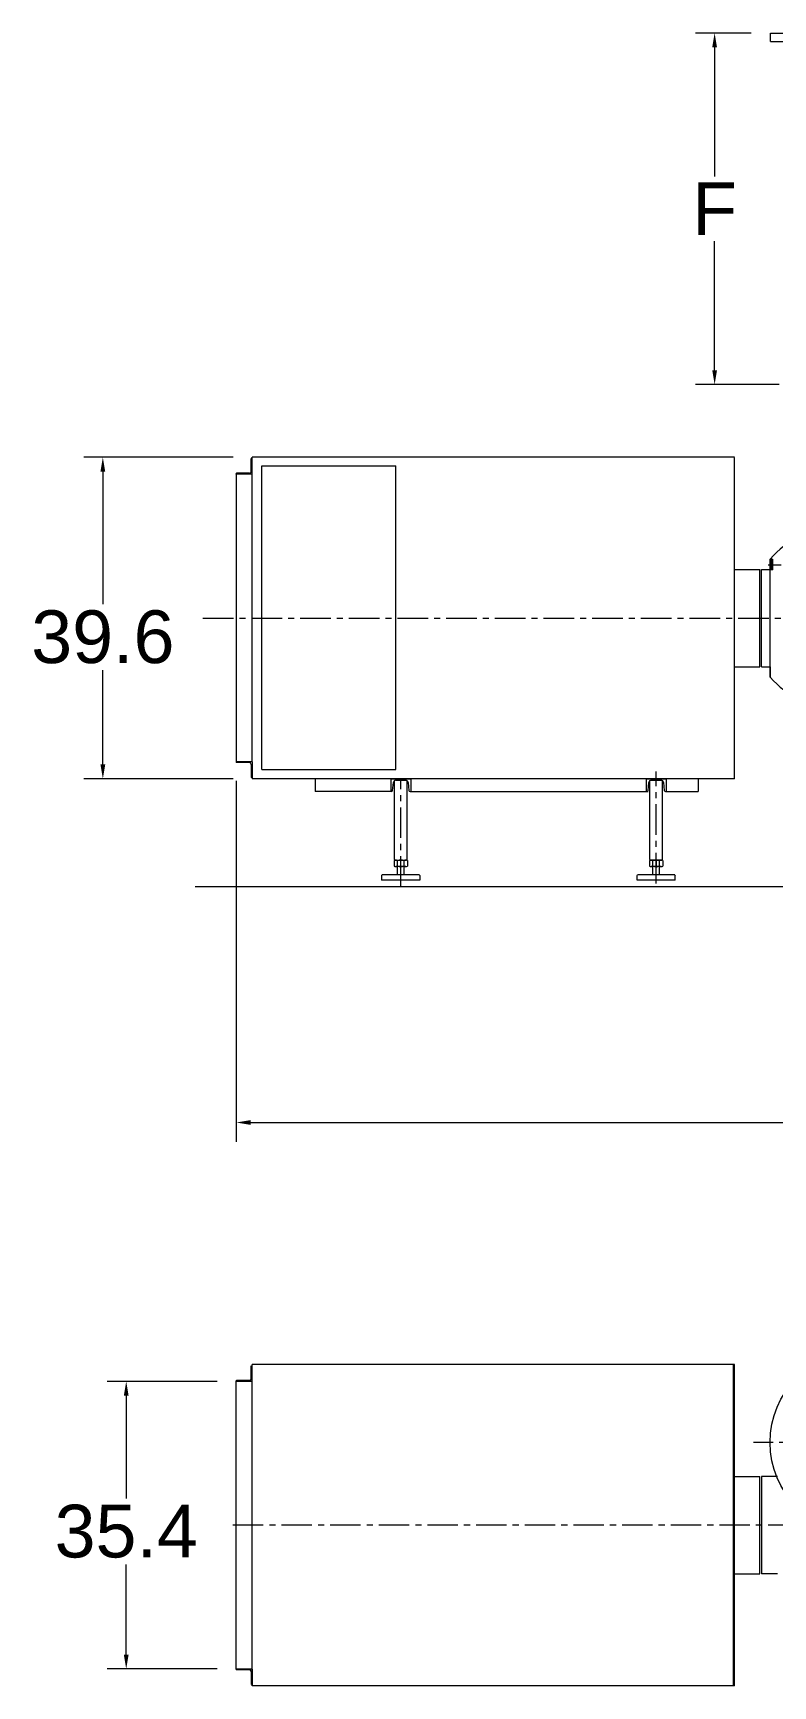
# Model space of a CAD drawing. Header units: inches. Extents: x 0 to 22015, y 0 to 16774.
# Drawn here: x 15076 to 17394, y 6870 to 12043 of the extents above; entities that cross this region are included whole.
import ezdxf

# ---------------------------------------------------------------- set-up
doc = ezdxf.new("R2010")
doc.units = ezdxf.units.IN
doc.header["$MEASUREMENT"] = 0
doc.linetypes.add('CENTER', pattern=[50.8, 31.75, -6.35, 6.35, -6.35])
doc.layers.get('Defpoints').update_dxf_attribs({"lineweight": 5})
doc.layers.add('CAXA0', color=7, linetype='Continuous', lineweight=5)
doc.layers.add('CAXA1', color=5, linetype='CENTER', lineweight=5)
doc.styles.add('Roman', font='arial.ttf')
doc.styles.get("Standard").update_dxf_attribs({"font": 'arial.ttf'})
doc.dimstyles.new('ISO-25', dxfattribs={"dimscale": 30, "dimtxt": 1.5, "dimasz": 1.5, "dimexe": 2, "dimexo": 2, "dimtad": 1, "dimtih": 1, "dimtoh": 1, "dimdec": 1, "dimlfac": 0.03937, "dimdsep": 46, "dimtxsty": 'Standard', "dimcen": 2.5, "dimclrd": 7, "dimclre": 7, "dimclrt": 7, "dimadec": 0, "dimazin": 0, "dimtfac": 1, "dimtdec": 1, "dimtmove": 0, "dimatfit": 3, "dimfxl": 1, "dimlwd": 5, "dimlwe": 5, "dimarcsym": 0})

# ---------------------------------------------------------------- blocks, each defined once
blk = doc.blocks.new('*D37')
at = {"color": 7, "linetype": 'Continuous', "lineweight": 5, "transparency": 16777216}
for p, q in [((15703.1, 10715.1), (15235.1, 10715.1)), ((15295.1, 10670.1), (15295.1, 10255.4)), ((15295.1, 9754.1), (15295.1, 10049.3)), ((15703.1, 9709.1), (15235.1, 9709.1))]:
    blk.add_line(p, q, dxfattribs=at)
at = {"color": 7, "transparency": 16777216}
for points in [[(15287.6, 10670.1), (15302.6, 10670.1), (15295.1, 10715.1)], [(15287.6, 9754.1), (15302.6, 9754.1), (15295.1, 9709.1)]]:
    blk.add_solid(points, dxfattribs=at)
at = {"layer": 'Defpoints', "color": 0, "transparency": 16777216}
for p in [(15295.1, 10715.1), (15763.1, 10715.1), (15763.1, 9709.1)]:
    blk.add_point(p, dxfattribs=at)
at = {"color": 7, "lineweight": 5, "transparency": 16777216, "insert": (15295.1, 10152.4), "char_height": 165, "attachment_point": 5, "style": 'Roman'}
blk.add_mtext('39.6', dxfattribs=at)
blk = doc.blocks.new('*D48')
at = {"color": 7, "linetype": 'Continuous', "lineweight": 5, "transparency": 16777216}
for p, q in [((15653.1, 7823), (15308.3, 7823)), ((15368.3, 7778), (15368.3, 7456.4)), ((15368.3, 6968), (15368.3, 7250.3)), ((15653.1, 6923), (15308.3, 6923))]:
    blk.add_line(p, q, dxfattribs=at)
at = {"color": 7, "transparency": 16777216}
for points in [[(15360.8, 7778), (15375.8, 7778), (15368.3, 7823)], [(15360.8, 6968), (15375.8, 6968), (15368.3, 6923)]]:
    blk.add_solid(points, dxfattribs=at)
at = {"layer": 'Defpoints', "color": 0, "transparency": 16777216}
for p in [(15713.1, 7823), (15368.3, 6923), (15713.1, 6923)]:
    blk.add_point(p, dxfattribs=at)
at = {"color": 7, "lineweight": 5, "transparency": 16777216, "insert": (15368.3, 7353.4), "char_height": 165, "attachment_point": 5, "style": 'Roman'}
blk.add_mtext('35.4', dxfattribs=at)
blk = doc.blocks.new('*D34')
at = {"color": 7, "linetype": 'Continuous', "lineweight": 5, "transparency": 16777216}
for p, q in [((17325.8, 12042.8), (17151.1, 12042.8)), ((17211.1, 11997.8), (17211.1, 11594.1)), ((17211.1, 10987.8), (17211.1, 11391.6)), ((17413.1, 10942.8), (17151.1, 10942.8))]:
    blk.add_line(p, q, dxfattribs=at)
at = {"color": 7, "transparency": 16777216}
for points in [[(17203.6, 11997.8), (17218.6, 11997.8), (17211.1, 12042.8)], [(17203.6, 10987.8), (17218.6, 10987.8), (17211.1, 10942.8)]]:
    blk.add_solid(points, dxfattribs=at)
at = {"layer": 'Defpoints', "color": 0, "transparency": 16777216}
for p in [(17385.8, 12042.8), (17211.1, 10942.8), (17473.1, 10942.8)]:
    blk.add_point(p, dxfattribs=at)
at = {"color": 7, "lineweight": 5, "transparency": 16777216, "insert": (17211.1, 11492.8), "char_height": 165, "attachment_point": 5, "style": 'Roman'}
blk.add_mtext('F', dxfattribs=at)
blk = doc.blocks.new('*D36')
at = {"color": 7, "linetype": 'Continuous', "lineweight": 5, "transparency": 16777216}
for p, q in [((19915.6, 9935), (19915.6, 8573.3)), ((15713.1, 9702.5), (15713.1, 8573.3)), ((15758.1, 8633.3), (19870.6, 8633.3))]:
    blk.add_line(p, q, dxfattribs=at)
at = {"color": 7, "transparency": 16777216}
for points in [[(15758.1, 8640.8), (15758.1, 8625.8), (15713.1, 8633.3)], [(19870.6, 8640.8), (19870.6, 8625.8), (19915.6, 8633.3)]]:
    blk.add_solid(points, dxfattribs=at)
at = {"layer": 'Defpoints', "color": 0, "transparency": 16777216}
for p in [(19915.6, 9995), (15713.1, 9762.5), (19915.6, 8633.3)]:
    blk.add_point(p, dxfattribs=at)
at = {"color": 7, "lineweight": 5, "transparency": 16777216, "insert": (17810.2, 8734.5), "char_height": 165, "attachment_point": 5, "style": 'Roman'}
blk.add_mtext('B', dxfattribs=at)

msp = doc.modelspace()

# ---------------------------------------------------------------- linework, layer by layer
at = {"color": 7, "lineweight": 5}
for p, q in [((17385.82, 12016.81), (17385.82, 12042.81)), ((17385.82, 12042.81), (17951.53, 12042.81)), ((17385.82, 12016.81), (17951.53, 12016.81)), ((15584.01, 9371.81), (20033.14, 9371.81))]:
    msp.add_line(p, q, dxfattribs=at)
at = {"layer": 'CAXA0', "color": 7, "linetype": 'Continuous', "lineweight": 5}
for p, q in [((15760.06, 10670.56), (15760.06, 10711.06)), ((15763.06, 10712.06), (15761.06, 10712.06)), ((17273.06, 10715.06), (15763.06, 10715.06)), ((15763.06, 9762.54), (15763.06, 10715.06)), ((15763.06, 10662.06), (15763.06, 10712.06)), ((15949.53, 10715.06), (15949.53, 10715.12)), ((17273.06, 9709.06), (17273.06, 10714.81)), ((15713.06, 10662.06), (15713.06, 10664.06)), ((15713.06, 10663.06), (15713.06, 9762.54)), ((15763.06, 10662.06), (15713.06, 10662.06)), ((15754.56, 10665.06), (15714.06, 10665.06)), ((15793.03, 9738.06), (15793.03, 10688.06)), ((15793.03, 10688.06), (16213.03, 10688.06)), ((16213.03, 9738.06), (16213.03, 10688.06)), ((17273.06, 10364.31), (17353.06, 10364.31)), ((17353.06, 10059.31), (17353.06, 10364.31)), ((17358.06, 10364.31), (17393.06, 10364.31)), ((17358.06, 10059.31), (17358.06, 10364.31)), ((17385.06, 10396.82), (17393.06, 10396.82)), ((17385.06, 10026.82), (17385.06, 10396.82)), ((17393.06, 10385), (17385.06, 10393)), ((17393.06, 10380.75), (17385.06, 10388.75)), ((17391.25, 10378.32), (17385.06, 10384.51)), ((17387.01, 10378.32), (17385.06, 10380.27)), ((17393.06, 10368.02), (17385.06, 10376.02)), ((17392.64, 10364.2), (17385.06, 10371.78)), ((17388.4, 10364.2), (17385.06, 10367.54)), ((17393.06, 10389.24), (17385.48, 10396.82)), ((17393.06, 10372.27), (17387.01, 10378.32)), ((17393.06, 10393.48), (17389.72, 10396.82)), ((17393.06, 10376.51), (17391.25, 10378.32)), ((17393.06, 10363.2), (17393.06, 10396.82)), ((17393.06, 10363.2), (17393.06, 10389.17)), ((17273.06, 10059.31), (17311.71, 10059.31)), ((17273.06, 10059.31), (17353.06, 10059.31)), ((17358.06, 10059.31), (17385.06, 10059.31)), ((17385.06, 10059.31), (17385.06, 10026.82)), ((15763.06, 9762.54), (15713.06, 9762.54)), ((15713.06, 9762.54), (15713.06, 9760.54)), ((15754.56, 9759.54), (15714.06, 9759.54)), ((15760.06, 9754.04), (15760.06, 9713.54)), ((15763.06, 9762.54), (15763.06, 9712.54)), ((15763.06, 9762.06), (15763.06, 9709.06)), ((15793.03, 9738.06), (16213.03, 9738.06)), ((15763.06, 9712.54), (15761.06, 9712.54)), ((17273.06, 9709.06), (15763.06, 9709.06)), ((16218.36, 9709.06), (15929.03, 9709.06)), ((15959.54, 9709.11), (15959.54, 9669.11)), ((16196.54, 9709.11), (16259.54, 9709.11)), ((16196.54, 9709.11), (16196.54, 9669.11)), ((16202.62, 9672.53), (16205.12, 9697.55)), ((16208.03, 9456.31), (16208.03, 9702.76)), ((16212.58, 9704.31), (16243.49, 9704.31)), ((16248.03, 9456.31), (16248.03, 9702.78)), ((16250.95, 9697.55), (16253.45, 9672.53)), ((16259.54, 9709.11), (16259.54, 9669.11)), ((16996.54, 9709.11), (17059.54, 9709.11)), ((16996.54, 9709.11), (16996.54, 9669.11)), ((17002.62, 9672.53), (17005.12, 9697.55)), ((17008.03, 9456.31), (17008.03, 9702.76)), ((17012.58, 9704.31), (17043.49, 9704.31)), ((17048.03, 9456.31), (17048.03, 9702.78)), ((17050.95, 9697.55), (17053.46, 9672.53)), ((17059.54, 9709.11), (17059.54, 9669.11)), ((17159.54, 9709.11), (17159.54, 9669.11)), ((16198.84, 9669.11), (15959.54, 9669.11)), ((16198.84, 9669.11), (16196.54, 9669.11)), ((16257.24, 9669.11), (17002.64, 9669.11)), ((16257.24, 9669.11), (16259.54, 9669.11)), ((16998.84, 9669.11), (16996.54, 9669.11)), ((17057.24, 9669.11), (17059.54, 9669.11)), ((17059.54, 9669.11), (17159.54, 9669.11)), ((16207.24, 9452.77), (16207.24, 9435.64)), ((16208.03, 9456.31), (16210.03, 9454.31)), ((16208.03, 9456.31), (16210.03, 9454.31)), ((16210.03, 9454.31), (16246.03, 9454.31)), ((16210.03, 9454.31), (16246.03, 9454.31)), ((16243.62, 9434.11), (16212.44, 9434.11)), ((16217.63, 9435.64), (16217.63, 9452.77)), ((16217.65, 9408.06), (16217.65, 9434.11)), ((16238.4, 9408.06), (16238.4, 9434.11)), ((16238.42, 9435.64), (16238.42, 9452.77)), ((16246.03, 9454.31), (16248.03, 9456.31)), ((16246.03, 9454.31), (16248.03, 9456.31)), ((16248.81, 9452.77), (16248.81, 9435.64)), ((17007.24, 9452.77), (17007.24, 9435.64)), ((17008.03, 9456.31), (17010.03, 9454.31)), ((17010.03, 9454.31), (17046.03, 9454.31)), ((17043.62, 9454.31), (17012.44, 9454.31)), ((17043.62, 9434.11), (17012.44, 9434.11)), ((17017.64, 9435.64), (17017.64, 9452.77)), ((17017.65, 9408.06), (17017.65, 9434.11)), ((17028.03, 9455.84), (17028.03, 9431.11)), ((17038.4, 9408.06), (17038.4, 9434.11)), ((17038.42, 9435.64), (17038.42, 9452.77)), ((17046.03, 9454.31), (17048.03, 9456.31)), ((17048.81, 9452.77), (17048.81, 9435.64)), ((16168.03, 9406.06), (16170.03, 9408.06)), ((16168.03, 9406.06), (16168.03, 9392.06)), ((16288.03, 9392.06), (16168.03, 9392.06)), ((16288.03, 9391.81), (16168.03, 9391.81)), ((16286.03, 9408.06), (16170.03, 9408.06)), ((16286.03, 9408.06), (16288.03, 9406.06)), ((16288.03, 9406.06), (16288.03, 9392.06)), ((16968.03, 9406.06), (16970.03, 9408.06)), ((16968.03, 9391.81), (16968.03, 9406.06)), ((17088.03, 9391.81), (16968.03, 9391.81)), ((17086.03, 9408.06), (16970.03, 9408.06)), ((17086.03, 9408.06), (17088.03, 9406.06)), ((17088.03, 9392.06), (17088.03, 9406.06)), ((15760.06, 7831.48), (15760.06, 7871.98)), ((15834.89, 7875.98), (15763.06, 7875.98)), ((15763.06, 6869.98), (15763.06, 7875.98)), ((15763.06, 7822.98), (15763.06, 7872.98)), ((17273.06, 7875.98), (15816.06, 7875.98)), ((17270.06, 6869.98), (17270.06, 7875.98)), ((17273.06, 6869.98), (17273.06, 7875.98)), ((15713.06, 6922.98), (15713.06, 7824.97)), ((15763.06, 7822.98), (15713.06, 7822.98)), ((15754.56, 7825.98), (15714.06, 7825.98)), ((17273.06, 7525.47), (17353.06, 7525.48)), ((17273.06, 7525.47), (17323.06, 7525.47)), ((17353.06, 7220.48), (17353.06, 7525.48)), ((17358.06, 7525.48), (17358.06, 7220.48)), ((17408.06, 7525.48), (17358.06, 7525.48)), ((17273.06, 7220.47), (17353.06, 7220.47)), ((17408.06, 7220.48), (17358.06, 7220.48)), ((15763.06, 6922.98), (15713.06, 6922.98)), ((15713.06, 6922.98), (15713.06, 6920.98)), ((15754.56, 6919.98), (15714.06, 6919.98)), ((15760.06, 6914.48), (15760.06, 6873.98)), ((15763.06, 6922.98), (15763.06, 6872.98)), ((17273.06, 6869.98), (15763.06, 6869.98))]:
    msp.add_line(p, q, dxfattribs=at)
msp.add_circle((17668.06, 7631.96), 283.48, dxfattribs=at)
for centre, radius, start, end in [((15761.06, 10711.06), 1, 90, 180), ((15714.06, 10664.06), 1, 90, 180), ((15754.56, 10670.56), 5.5, 270, 0), ((17596.64, 10211.82), 281, 91.13835, 138.84767), ((17596.64, 10211.82), 281, 221.15233, 268.86165), ((15714.06, 9760.54), 1, 180, 270), ((15754.56, 9754.04), 5.5, 0, 90), ((15761.06, 9713.54), 1, 180, 270), ((16212.58, 9696.81), 7.5, 90, 174.28941), ((16243.49, 9696.81), 7.5, 5.71059, 90), ((17012.58, 9696.81), 7.5, 90, 174.28941), ((17043.49, 9696.81), 7.5, 5.71059, 90), ((16198.84, 9672.91), 3.8, 270, 354.28941), ((16257.24, 9672.91), 3.8, 185.71059, 270), ((16998.84, 9672.91), 3.8, 270, 354.28941), ((17057.24, 9672.91), 3.8, 185.71059, 270), ((16212.44, 9444.73), 9.57, 57.13277, 122.86723), ((16212.44, 9443.68), 9.57, 237.13277, 302.86723), ((16228.03, 9418.31), 36, 73.22135, 106.77865), ((16228.03, 9470.11), 36, 253.22135, 286.77865), ((16243.62, 9444.73), 9.57, 57.13277, 122.86723), ((16243.62, 9443.68), 9.57, 237.13277, 302.86723), ((17012.44, 9444.73), 9.57, 57.13277, 122.86723), ((17012.44, 9443.68), 9.57, 237.13277, 302.86723), ((17028.03, 9418.31), 36, 73.22135, 106.77865), ((17028.03, 9470.11), 36, 253.22135, 286.77865), ((17043.62, 9444.73), 9.57, 57.13277, 122.86723), ((17043.62, 9443.68), 9.57, 237.13277, 302.86723), ((15714.06, 7824.97), 1, 90, 180), ((15754.56, 7831.48), 5.5, 270, 0), ((15714.06, 6920.98), 1, 180, 270), ((15754.56, 6914.48), 5.5, 0, 90)]:
    msp.add_arc(centre, radius, start, end, dxfattribs=at)
at = {"layer": 'CAXA1', "linetype": 'CENTER', "lineweight": 5, "ltscale": 3}
for p, q in [((17378.85, 10378.32), (17419.52, 10378.32)), ((15608.74, 10211.81), (19966.04, 10211.81)), ((17028.03, 9381.5), (17028.03, 9731.69)), ((16228.03, 9371.81), (16228.03, 9705.77)), ((18003.72, 7631.96), (17332.4, 7631.96)), ((18235.93, 7372.96), (15684.99, 7372.96))]:
    msp.add_line(p, q, dxfattribs=at)

# ---------------------------------------------------------------- dimensions: what is measured, and where the dimension line sits
at = {"color": 7, "lineweight": 5}
dim = msp.add_linear_dim(base=(17211.13, 10942.81), p1=(17385.82, 12042.81), p2=(17473.06, 10942.81), angle=90, text='F', dimstyle='ISO-25', override={"dimtxt": 5.5, "dimpost": '\\X', "dimtxsty": 'Roman', "dimtmove": 1}, dxfattribs=at)
dim.commit()
dim.dimension.update_dxf_attribs({"geometry": '*D34', "text_midpoint": (17211.13, 11492.81)})
dim = msp.add_linear_dim(base=(15295.11, 10715.06), p1=(15763.06, 9709.06), p2=(15763.06, 10715.06), angle=90, dimstyle='ISO-25', override={"dimtxt": 5.5, "dimpost": '\\X', "dimtxsty": 'Roman', "dimtmove": 1}, dxfattribs=at)
dim.commit()
dim.dimension.update_dxf_attribs({"geometry": '*D37', "text_midpoint": (15295.11, 10152.35), "dimtype": 160})
dim = msp.add_linear_dim(base=(19915.56, 8633.29), p1=(15713.06, 9762.54), p2=(19915.56, 9995.03), text='B', dimstyle='ISO-25', override={"dimtxt": 5.5, "dimpost": '\\X', "dimtxsty": 'Roman', "dimtmove": 1}, dxfattribs=at)
dim.commit()
dim.dimension.update_dxf_attribs({"geometry": '*D36', "text_midpoint": (17810.16, 8633.29), "dimtype": 160})
dim = msp.add_linear_dim(base=(15368.27, 6922.98), p1=(15713.06, 7822.98), p2=(15713.06, 6922.98), angle=90, text='35.4', dimstyle='ISO-25', override={"dimtxt": 5.5, "dimpost": '\\X', "dimtxsty": 'Roman', "dimtmove": 1}, dxfattribs=at)
dim.commit()
dim.dimension.update_dxf_attribs({"geometry": '*D48', "text_midpoint": (15368.27, 7353.38), "dimtype": 160})

doc.saveas('drawing.dxf')
